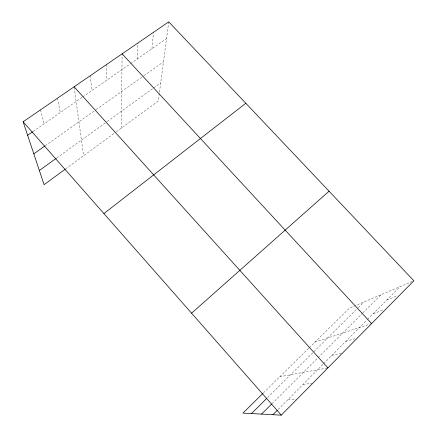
<?xml version="1.0" encoding="UTF-8"?>
<svg xmlns="http://www.w3.org/2000/svg" width="437" height="437" viewBox="0 0 437 437"><rect width="100%" height="100%" fill="white"/><g stroke="black" fill="none" stroke-linecap="round" stroke-linejoin="round"><path stroke-width="0.33" stroke-dasharray="2.19 1.64" d="M121.24 128.178L122.125 53.838M137.087 59.077L137.972 42.968M151.945 48.731L153.507 32.305M159.276 93.502L158.276 101.051L114.789 132.897M159.439 92.245L168.742 21.85M278.161 409.453L323.233 364.048M323.708 363.568L367.069 319.884M367.544 319.403L400.084 286.628M271.961 403.706L362.36 313.389M362.83 312.919L381.064 294.702M267.646 397.506L357.805 308.085M358.28 307.61L363.977 301.956M263.489 392.836L308.724 348.24M309.205 347.77L349.392 308.151L413.238 281.04M65.681 168.868L114.254 133.29M56.859 157.866L106.726 121.863M107.256 121.481L160.674 82.921M45.295 145.696L95.621 109.982M96.167 109.594L143.352 76.109M143.888 75.732L163.46 61.841M33.125 131.439L82.249 97.243M82.806 96.861L130.051 63.971M130.592 63.594L166.535 38.576M386.811 300.001L397.55 295.745M373.264 313.646L383.451 309.942M314.962 342.095L370.98 323.801M345.754 341.363L354.778 338.779M331.781 355.434L342.799 352.806M279.849 376.71L327.269 368.003M302.978 384.451L312.067 383.375M288.12 399.418L296.526 399.074M40.477 109.873L44.115 123.791M57.471 98.21L60.279 112.538M74.214 87.455L83.571 155.763M90.443 75.585L91.694 90.672M106.437 64.605L106.956 80.047"/><path stroke-width="0.66" d="M263.019 393.305L242.934 413.102L281.286 415.15L413.861 280.778L168.742 21.85L23.139 121.776L44.088 184.687L65.135 169.266M272.945 414.708L277.216 410.409M261.566 414.096L271.492 404.181M251.466 413.56L266.679 398.468M191.564 313.187L329.056 191.193M103.913 213.573L245.812 103.258M39.363 170.496L56.318 158.254M33.813 153.84L44.749 146.084M27.629 135.262L32.573 131.821M122.125 53.838L371.619 323.593M74.121 86.788L327.919 367.888M23.139 121.776L281.286 415.15"/></g></svg>
